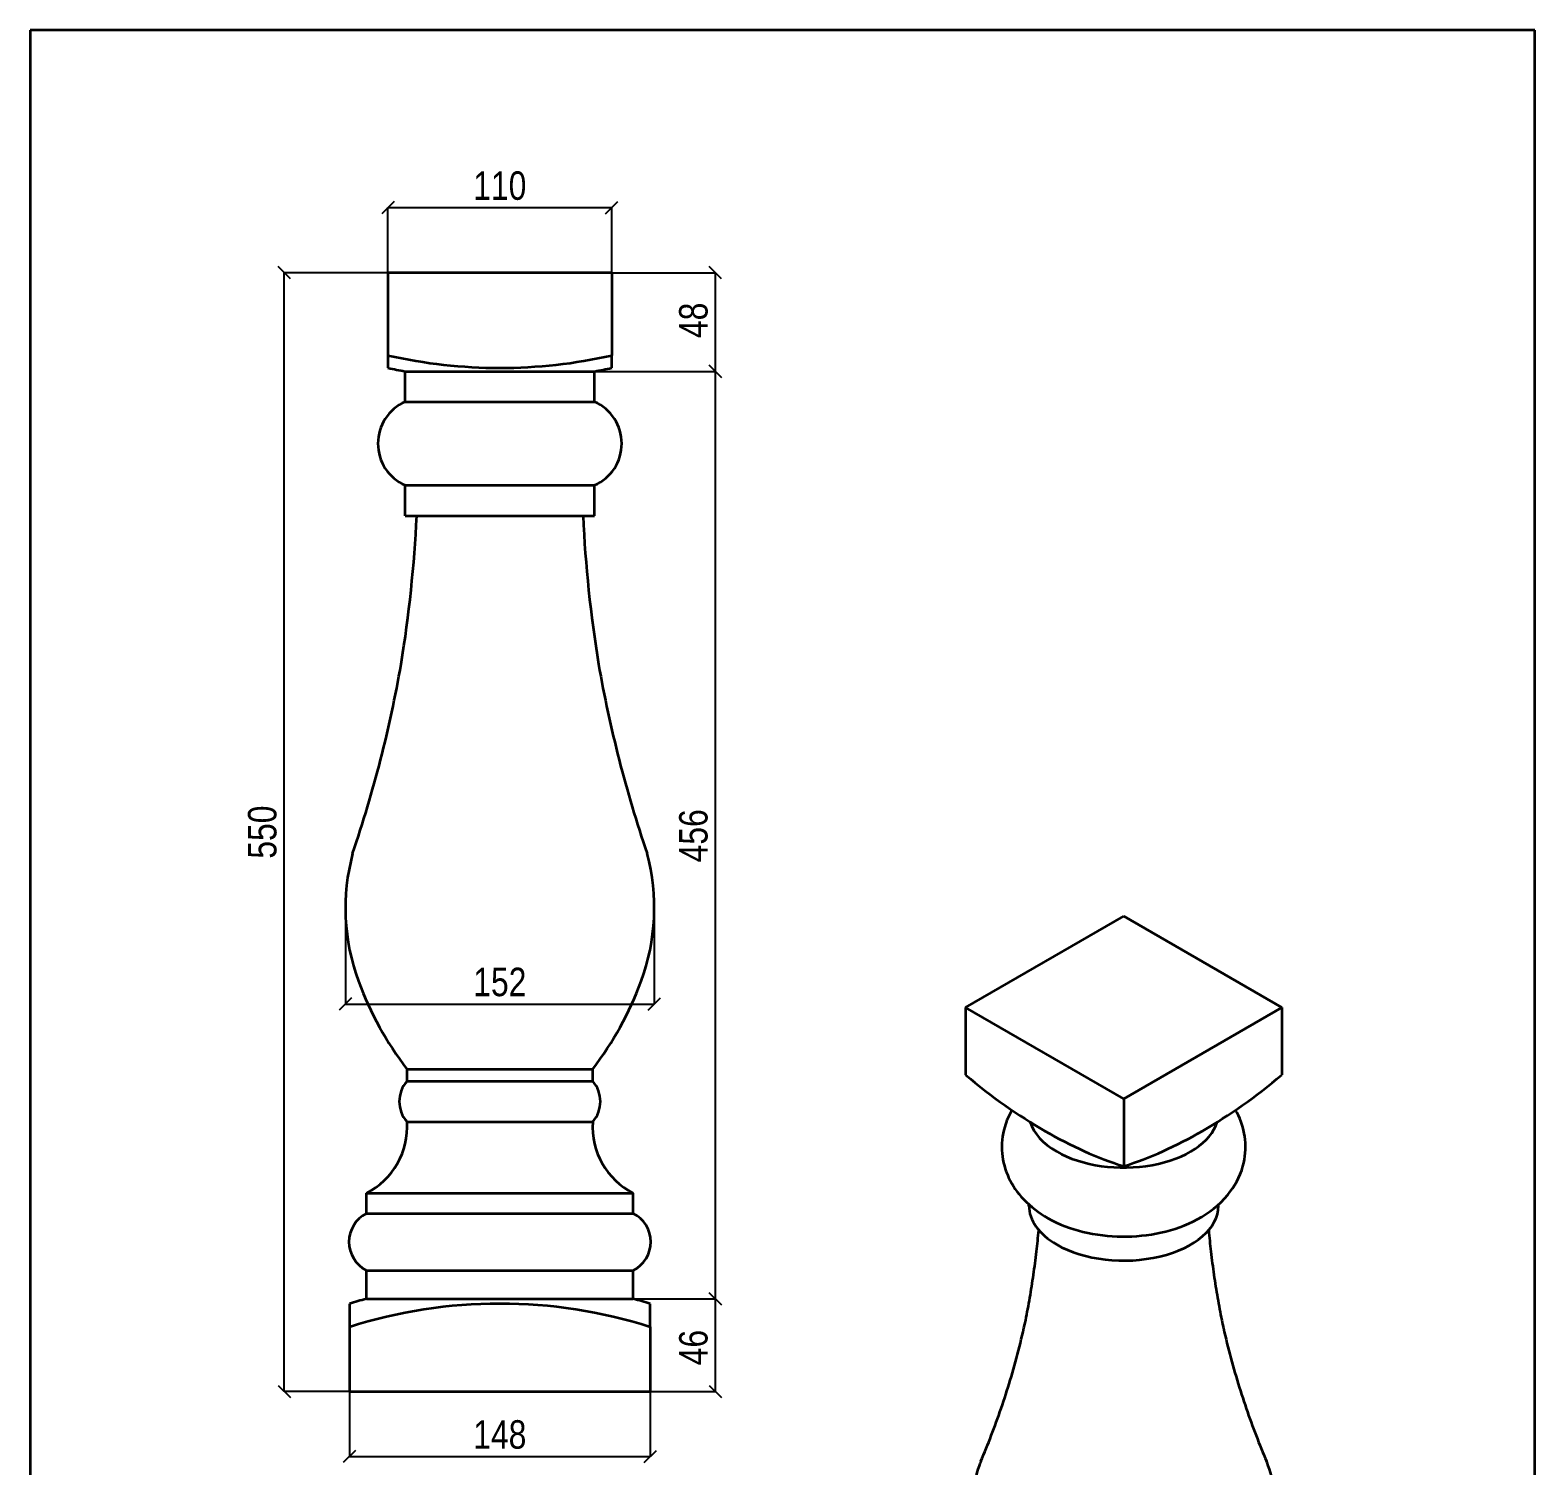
# Model space of a CAD drawing. Header units: millimetres. Extents: x 30413 to 31153, y 5578 to 6726.
# Drawn here: x 30413 to 31153, y 6020 to 6726 of the extents above; entities that cross this region are included whole.
import ezdxf

# ---------------------------------------------------------------- set-up
doc = ezdxf.new("R2010")
doc.units = ezdxf.units.MM
doc.layers.get('0').update_dxf_attribs({"lineweight": 35})
doc.layers.add('Размеры', color=5, linetype='Continuous', lineweight=9)
doc.styles.add('Размер', font='ARIAL.TTF', dxfattribs={"width": 0.8})
doc.dimstyles.new('+Arial 1_4  35', dxfattribs={"dimscale": 4, "dimtxt": 3.5, "dimasz": 1.5, "dimexe": 0, "dimexo": 0, "dimgap": 0.9, "dimtad": 1, "dimtoh": 1, "dimdec": 0, "dimzin": 0, "dimdsep": 46, "dimtxsty": 'Размер', "dimblk": 'OBLIQUE', "dimcen": 0, "dimadec": 0, "dimazin": 0, "dimtfac": 1, "dimtdec": 0, "dimtofl": 0, "dimtmove": 0, "dimatfit": 3, "dimldrblk": 'DOT', "dimfxl": 0, "dimtolj": 1, "dimtzin": 0, "dimarcsym": 0})

# ---------------------------------------------------------------- blocks, each defined once
blk = doc.blocks.new('_Oblique')
at = {"color": 0, "linetype": 'ByBlock', "lineweight": -2}
blk.add_line((-0.5, -0.5), (0.5, 0.5), dxfattribs=at)
blk = doc.blocks.new('*D5')
at = {"layer": 'Defpoints', "color": 0}
for p in [(30698.88, 6638.49), (30588.88, 6606.49), (30698.88, 6606.49)]:
    blk.add_point(p, dxfattribs=at)
at = {"layer": 'Размеры', "color": 0, "lineweight": -2}
for p, q in [((30588.88, 6606.49), (30588.88, 6638.49)), ((30588.88, 6638.49), (30698.88, 6638.49)), ((30698.88, 6606.49), (30698.88, 6638.49))]:
    blk.add_line(p, q, dxfattribs=at)
at = {"layer": 'Размеры', "color": 0, "lineweight": -2, "xscale": 6, "yscale": 6, "zscale": 6, "rotation": 180}
blk.add_blockref('_Oblique', (30588.88, 6638.49), dxfattribs=at)
at = {"layer": 'Размеры', "color": 0, "lineweight": -2, "xscale": 6, "yscale": 6, "zscale": 6}
blk.add_blockref('_Oblique', (30698.88, 6638.49), dxfattribs=at)
at = {"layer": 'Размеры', "color": 0, "insert": (30643.88, 6649.24), "char_height": 14, "attachment_point": 5, "style": 'Размер'}
blk.add_mtext('\\A1;110', dxfattribs=at)
blk = doc.blocks.new('_Dot')
at = {"color": 0, "linetype": 'ByBlock', "lineweight": -2}
blk.add_line((-0.5, 0), (-1, 0), dxfattribs=at)
at = {"color": 0, "linetype": 'ByBlock', "const_width": 0.5}
blk.add_lwpolyline([(-0.25, 0, 1), (0.25, 0, 1)], format="xyb", close=True, dxfattribs=at)
blk = doc.blocks.new('*D6')
at = {"layer": 'Defpoints', "color": 0}
for p in [(30569.88, 6056.49), (30717.88, 6056.49), (30717.88, 6024.49)]:
    blk.add_point(p, dxfattribs=at)
at = {"layer": 'Размеры', "color": 0, "lineweight": -2}
for p, q in [((30569.88, 6056.49), (30569.88, 6024.49)), ((30717.88, 6056.49), (30717.88, 6024.49)), ((30569.88, 6024.49), (30717.88, 6024.49))]:
    blk.add_line(p, q, dxfattribs=at)
at = {"layer": 'Размеры', "color": 0, "lineweight": -2, "xscale": 6, "yscale": 6, "zscale": 6, "rotation": 180}
blk.add_blockref('_Oblique', (30569.88, 6024.49), dxfattribs=at)
at = {"layer": 'Размеры', "color": 0, "lineweight": -2, "xscale": 6, "yscale": 6, "zscale": 6}
blk.add_blockref('_Oblique', (30717.88, 6024.49), dxfattribs=at)
at = {"layer": 'Размеры', "color": 0, "insert": (30643.88, 6035.24), "char_height": 14, "attachment_point": 5, "style": 'Размер'}
blk.add_mtext('\\A1;148', dxfattribs=at)
blk = doc.blocks.new('*D12')
at = {"layer": 'Defpoints', "color": 0}
for p in [(30537.88, 6606.49), (30588.88, 6606.49), (30569.88, 6056.49)]:
    blk.add_point(p, dxfattribs=at)
at = {"layer": 'Размеры', "color": 0, "lineweight": -2}
for p, q in [((30588.88, 6606.49), (30537.88, 6606.49)), ((30537.88, 6056.49), (30537.88, 6606.49)), ((30569.88, 6056.49), (30537.88, 6056.49))]:
    blk.add_line(p, q, dxfattribs=at)
at = {"layer": 'Размеры', "color": 0, "lineweight": -2, "xscale": 6, "yscale": 6, "zscale": 6}
for p, rotation in [((30537.88, 6606.49), 90), ((30537.88, 6056.49), 270)]:
    blk.add_blockref('_Oblique', p, dxfattribs=dict(at, rotation=rotation))
at = {"layer": 'Размеры', "color": 0, "insert": (30527.13, 6331.49), "char_height": 14, "attachment_point": 5, "rotation": 90, "style": 'Размер'}
blk.add_mtext('\\A1;550', dxfattribs=at)
blk = doc.blocks.new('*D13')
at = {"layer": 'Defpoints', "color": 0}
for p in [(30709.5, 6102.01), (30749.88, 6102.01), (30717.88, 6056.49)]:
    blk.add_point(p, dxfattribs=at)
at = {"layer": 'Размеры', "color": 0, "lineweight": -2}
for p, q in [((30709.5, 6102.01), (30749.88, 6102.01)), ((30749.88, 6056.49), (30749.88, 6102.01)), ((30717.88, 6056.49), (30749.88, 6056.49))]:
    blk.add_line(p, q, dxfattribs=at)
at = {"layer": 'Размеры', "color": 0, "lineweight": -2, "xscale": 6, "yscale": 6, "zscale": 6}
for p, rotation in [((30749.88, 6102.01), 90), ((30749.88, 6056.49), 270)]:
    blk.add_blockref('_Oblique', p, dxfattribs=dict(at, rotation=rotation))
at = {"layer": 'Размеры', "color": 0, "insert": (30739.13, 6078.06), "char_height": 14, "attachment_point": 5, "rotation": 90, "style": 'Размер'}
blk.add_mtext('\\A1;46', dxfattribs=at)
blk = doc.blocks.new('*D14')
at = {"layer": 'Defpoints', "color": 0}
for p in [(30690.48, 6558.01), (30749.88, 6558.01), (30709.5, 6102.01)]:
    blk.add_point(p, dxfattribs=at)
at = {"layer": 'Размеры', "color": 0, "lineweight": -2}
for p, q in [((30690.48, 6558.01), (30749.88, 6558.01)), ((30749.88, 6102.01), (30749.88, 6558.01)), ((30709.5, 6102.01), (30749.88, 6102.01))]:
    blk.add_line(p, q, dxfattribs=at)
at = {"layer": 'Размеры', "color": 0, "lineweight": -2, "xscale": 6, "yscale": 6, "zscale": 6}
for p, rotation in [((30749.88, 6558.01), 90), ((30749.88, 6102.01), 270)]:
    blk.add_blockref('_Oblique', p, dxfattribs=dict(at, rotation=rotation))
at = {"layer": 'Размеры', "color": 0, "insert": (30739.13, 6329.68), "char_height": 14, "attachment_point": 5, "rotation": 90, "style": 'Размер'}
blk.add_mtext('\\A1;456', dxfattribs=at)
blk = doc.blocks.new('*D15')
at = {"layer": 'Defpoints', "color": 0}
for p in [(30698.88, 6606.49), (30749.88, 6606.49), (30690.48, 6558.01)]:
    blk.add_point(p, dxfattribs=at)
at = {"layer": 'Размеры', "color": 0, "lineweight": -2}
for p, q in [((30698.88, 6606.49), (30749.88, 6606.49)), ((30749.88, 6558.01), (30749.88, 6606.49)), ((30690.48, 6558.01), (30749.88, 6558.01))]:
    blk.add_line(p, q, dxfattribs=at)
at = {"layer": 'Размеры', "color": 0, "lineweight": -2, "xscale": 6, "yscale": 6, "zscale": 6}
for p, rotation in [((30749.88, 6606.49), 90), ((30749.88, 6558.01), 270)]:
    blk.add_blockref('_Oblique', p, dxfattribs=dict(at, rotation=rotation))
at = {"layer": 'Размеры', "color": 0, "insert": (30739.13, 6583.1), "char_height": 14, "attachment_point": 5, "rotation": 90, "style": 'Размер'}
blk.add_mtext('\\A1;48', dxfattribs=at)
blk = doc.blocks.new('*D16')
at = {"layer": 'Defpoints', "color": 0}
for p in [(30567.94, 6294.12), (30719.82, 6294.12), (30719.82, 6246.97)]:
    blk.add_point(p, dxfattribs=at)
at = {"layer": 'Размеры', "color": 0, "lineweight": -2}
for p, q in [((30567.94, 6294.12), (30567.94, 6246.97)), ((30719.82, 6294.12), (30719.82, 6246.97)), ((30567.94, 6246.97), (30719.82, 6246.97))]:
    blk.add_line(p, q, dxfattribs=at)
at = {"layer": 'Размеры', "color": 0, "lineweight": -2, "xscale": 6, "yscale": 6, "zscale": 6, "rotation": 180}
blk.add_blockref('_Oblique', (30567.94, 6246.97), dxfattribs=at)
at = {"layer": 'Размеры', "color": 0, "lineweight": -2, "xscale": 6, "yscale": 6, "zscale": 6}
blk.add_blockref('_Oblique', (30719.82, 6246.97), dxfattribs=at)
at = {"layer": 'Размеры', "color": 0, "insert": (30643.88, 6257.72), "char_height": 14, "attachment_point": 5, "style": 'Размер'}
blk.add_mtext('\\A1;152', dxfattribs=at)
blk = doc.blocks.new('ABL55-1 спереди')
at = {"extrusion": (0, 1, -2.22045e-16)}
for p, q in [((-55, 550), (-55, 509.37)), ((55, 550), (-55, 550)), ((55, 550), (55, 509.37)), ((-55, 509.37), (-55, 503.23)), ((55, 503.23), (55, 509.37)), ((-46.6, 501.53), (46.6, 501.53)), ((-46.6, 486.53), (-46.6, 501.53)), ((46.6, 486.53), (46.6, 501.53)), ((-46.6, 486.53), (46.6, 486.53)), ((-46.6, 445.53), (46.6, 445.53)), ((-46.6, 430.53), (-46.6, 445.53)), ((46.6, 430.53), (46.6, 445.53)), ((-46.6, 430.53), (46.6, 430.53)), ((-45.65, 158.48), (45.65, 158.48)), ((-45.65, 152.53), (-45.65, 158.48)), ((45.65, 152.53), (45.65, 158.48)), ((-45.65, 152.53), (45.65, 152.53)), ((-45.65, 132.53), (45.65, 132.53)), ((-65.62, 97.53), (65.62, 97.53)), ((-65.62, 87.53), (-65.62, 97.53)), ((65.62, 87.53), (65.62, 97.53)), ((-65.62, 87.53), (65.62, 87.53)), ((-65.62, 59.53), (65.62, 59.53)), ((-65.62, 45.53), (-65.62, 59.53)), ((65.62, 45.53), (65.62, 59.53)), ((-65.62, 45.53), (65.62, 45.53)), ((-74, 43.15), (-74, 31.69)), ((74, 31.69), (74, 43.15)), ((-74, 31.69), (-74, 0)), ((74, 31.69), (74, 0)), ((-74, 0), (74, 0))]:
    blk.add_line(p, q, dxfattribs=at)
for centre, radius, start, end in [((0, 752.85), 249.62, 257.27144, 282.72856), ((0, 752.85), 255.61, 257.57442, 259.49532), ((0, 752.85), 255.61, 280.50468, 282.42558), ((-37.51, 466.03), 22.43, 113.91867, 246.08133), ((37.51, 466.03), 22.43, 293.91867, 66.08133), ((-670.4, 459.73), 630.18, 350.67273, 357.34387), ((670.4, 459.73), 630.18, 182.65613, 189.32727), ((-655.62, 463.32), 616.21, 341.17222, 350.1209), ((655.62, 463.32), 616.21, 189.8791, 198.82778), ((26.94, 237.63), 102.88, 164.88922, 200.47128), ((-26.94, 237.63), 102.88, 339.52872, 15.11078), ((81.25, 256.58), 160.4, 200.02602, 217.70311), ((-81.25, 256.58), 160.4, 322.29689, 339.97398), ((-34.42, 142.53), 15.04, 138.3228, 221.6772), ((34.42, 142.53), 15.04, 318.3228, 41.6772), ((-81.99, 130.06), 36.42, 296.70045, 3.87845), ((81.99, 130.06), 36.42, 176.12155, 243.29955), ((-58.47, 73.53), 15.72, 117.05215, 242.94785), ((58.47, 73.53), 15.72, 297.05215, 62.94785), ((0, -201.52), 255.61, 104.87614, 106.82823), ((0, -201.52), 255.61, 73.17177, 75.12386), ((0, -201.52), 244.66, 72.39486, 107.60514)]:
    blk.add_arc(centre, radius, start, end)

msp = doc.modelspace()

# ---------------------------------------------------------------- linework, layer by layer
for p, q in [((30412.88, 6725.79), (30412.88, 5577.79)), ((31152.88, 6725.79), (30412.88, 6725.79)), ((31152.88, 5577.79), (31152.88, 6725.79))]:
    msp.add_line(p, q)
at = {"extrusion": (-3.60822e-15, 0.816497, 0.57735)}
for p, q in [((30872.88, 6245.28), (30950.66, 6290.19)), ((30950.66, 6290.19), (31028.44, 6245.28)), ((30872.88, 6245.28), (30872.88, 6212.1)), ((30950.66, 6200.37), (30872.88, 6245.28)), ((31028.44, 6245.28), (30950.66, 6200.37)), ((31028.44, 6245.28), (31028.44, 6212.1)), ((30950.66, 6200.37), (30950.66, 6167.2)), ((30904.06, 6147.73), (30904.06, 6148.38)), ((30997.26, 6147.73), (30997.26, 6148.38))]:
    msp.add_line(p, q, dxfattribs=at)
for centre, major_axis, ratio, start_param, end_param in [((30911.77, 6388.46), (124.81, -216.18), 0.57735, 5.275632, 5.719942), ((30989.55, 6388.46), (-124.81, -216.18), 0.57735, 0.563243, 1.007553), ((30950.66, 6193.46), (-46.6, 0), 0.57735, 0.171731, 0.785398), ((30950.66, 6193.46), (-46.6, 0), 0.57735, 0.785398, 2.969862), ((30950.66, 6147.73), (-46.6, 0), 0.57735, 0, 0.785398), ((30950.66, 6147.73), (-46.6, 0), 0.57735, 0.785398, 3.141593), ((30950.66, 6012.13), (72.41, 0.19), 0.580844, 2.895173, 2.951708), ((30950.66, 6012.13), (-72.41, 0.19), 0.580844, 3.331477, 3.388013)]:
    msp.add_ellipse(centre, major_axis=major_axis, ratio=ratio, start_param=start_param, end_param=end_param)
for points, knots in [([(30895.66, 6194.79), (30894.21, 6192.27), (30892.99, 6189.5), (30890.93, 6182.42), (30890.47, 6177.93), (30891.25, 6169.37), (30892.4, 6165.34), (30895.95, 6157.64), (30898.48, 6154.09), (30904.94, 6147.21), (30909.05, 6144.17), (30918.81, 6138.66), (30924.62, 6136.48), (30936.91, 6133.47), (30943.4, 6132.69), (30956.33, 6132.58), (30962.77, 6133.23), (30975.27, 6136.01), (30981.35, 6138.14), (30992.5, 6144.18), (30997.65, 6148.03), (31005.13, 6157.16), (31007.82, 6161.92), (31010.46, 6171.45), (31010.86, 6175.93), (31009.99, 6184.46), (31008.8, 6188.48), (31006.65, 6193.01), (31006.17, 6193.91), (31005.66, 6194.79)], [2.034196, 2.034196, 2.034196, 2.034196, 2.189936, 2.189936, 2.408721, 2.408721, 2.616975, 2.616975, 2.852452, 2.852452, 3.152562, 3.152562, 3.525191, 3.525191, 3.912047, 3.912047, 4.294051, 4.294051, 4.68037, 4.68037, 5.055714, 5.055714, 5.339237, 5.339237, 5.55697, 5.55697, 5.765541, 5.765541, 5.819786, 5.819786, 5.819786, 5.819786]), ([(30902.46, 6091.54), (30903.2, 6095.17), (30903.88, 6098.83), (30905.17, 6106.26), (30905.77, 6110.02), (30906.86, 6117.6), (30907.35, 6121.42), (30908.2, 6128.76), (30908.56, 6132.29), (30908.87, 6135.83)], [2.23994253, 2.23994253, 2.23994253, 2.23994253, 2.25651142, 2.25651142, 2.27322978, 2.27322978, 2.28994815, 2.28994815, 2.30522325, 2.30522325, 2.30522325, 2.30522325]), ([(30992.46, 6135.83), (30992.77, 6132.29), (30993.13, 6128.76), (30993.97, 6121.42), (30994.47, 6117.6), (30995.56, 6110.02), (30996.15, 6106.26), (30997.44, 6098.83), (30998.13, 6095.17), (30998.86, 6091.54)], [5.54875839, 5.54875839, 5.54875839, 5.54875839, 5.56403348, 5.56403348, 5.58075185, 5.58075185, 5.59747022, 5.59747022, 5.6140391, 5.6140391, 5.6140391, 5.6140391]), ([(30880.41, 6022.21), (30882.17, 6026.3), (30883.89, 6030.5), (30887.23, 6039.15), (30888.85, 6043.58), (30891.97, 6052.66), (30893.46, 6057.31), (30896.31, 6066.8), (30897.66, 6071.65), (30900.19, 6081.48), (30901.37, 6086.47), (30902.46, 6091.54)], [2.1126939, 2.1126939, 2.1126939, 2.1126939, 2.1367025, 2.1367025, 2.1607111, 2.1607111, 2.1847198, 2.1847198, 2.2087284, 2.2087284, 2.232583, 2.232583, 2.232583, 2.232583]), ([(30998.86, 6091.54), (30999.95, 6086.47), (31001.13, 6081.48), (31003.67, 6071.65), (31005.02, 6066.8), (31007.86, 6057.31), (31009.36, 6052.66), (31012.47, 6043.58), (31014.09, 6039.15), (31017.43, 6030.5), (31019.15, 6026.3), (31020.91, 6022.21)], [5.6213986, 5.6213986, 5.6213986, 5.6213986, 5.6452532, 5.6452532, 5.6692619, 5.6692619, 5.6932705, 5.6932705, 5.7172791, 5.7172791, 5.7412878, 5.7412878, 5.7412878, 5.7412878]), ([(30879.53, 6019.88), (30878.1, 6015.6), (30876.93, 6011.05), (30875.28, 6001.54), (30874.8, 5996.58), (30874.66, 5986.62), (30874.99, 5981.63), (30876.39, 5971.93), (30877.47, 5967.22), (30880.19, 5958.34), (30881.84, 5954.17), (30883.66, 5950.31)], [2.1656751, 2.1656751, 2.1656751, 2.1656751, 2.2559307, 2.2559307, 2.3477813, 2.3477813, 2.4396318, 2.4396318, 2.5314824, 2.5314824, 2.6230041, 2.6230041, 2.6230041, 2.6230041]), ([(31017.66, 5950.31), (31019.49, 5954.17), (31021.13, 5958.34), (31023.86, 5967.22), (31024.93, 5971.93), (31026.34, 5981.63), (31026.67, 5986.62), (31026.52, 5996.58), (31026.05, 6001.54), (31024.39, 6011.05), (31023.22, 6015.6), (31021.79, 6019.88)], [5.2309907, 5.2309907, 5.2309907, 5.2309907, 5.3224992, 5.3224992, 5.4143498, 5.4143498, 5.5062004, 5.5062004, 5.598051, 5.598051, 5.6883065, 5.6883065, 5.6883065, 5.6883065])]:
    msp.add_open_spline(points, degree=3, knots=knots)

# ---------------------------------------------------------------- block references
msp.add_blockref('ABL55-1 спереди', (30643.88, 6056.49))

# ---------------------------------------------------------------- dimensions: what is measured, and where the dimension line sits
at = {"layer": 'Размеры'}
for base, p1, p2, picture, middle in [((30698.88, 6638.49), (30588.88, 6606.49), (30698.88, 6606.49), '*D5', (30643.88, 6638.49)), ((30719.82, 6246.97), (30567.94, 6294.12), (30719.82, 6294.12), '*D16', (30643.88, 6246.97)), ((30717.88, 6024.49), (30569.88, 6056.49), (30717.88, 6056.49), '*D6', (30643.88, 6024.49))]:
    dim = msp.add_linear_dim(base=base, p1=p1, p2=p2, dimstyle='+Arial 1_4  35', dxfattribs=at)
    dim.commit()
    dim.dimension.update_dxf_attribs({"geometry": picture, "text_midpoint": middle, "dimtype": 160})
for base, p1, p2, picture, middle in [((30537.88, 6606.49), (30569.88, 6056.49), (30588.88, 6606.49), '*D12', (30537.88, 6331.49)), ((30749.88, 6606.49), (30690.48, 6558.01), (30698.88, 6606.49), '*D15', (30749.88, 6583.1)), ((30749.88, 6558.01), (30709.5, 6102.01), (30690.48, 6558.01), '*D14', (30749.88, 6329.68)), ((30749.88, 6102.01), (30717.88, 6056.49), (30709.5, 6102.01), '*D13', (30749.88, 6078.06))]:
    dim = msp.add_linear_dim(base=base, p1=p1, p2=p2, angle=90, dimstyle='+Arial 1_4  35', dxfattribs=at)
    dim.commit()
    dim.dimension.update_dxf_attribs({"geometry": picture, "text_midpoint": middle, "dimtype": 160})

doc.saveas('drawing.dxf')
